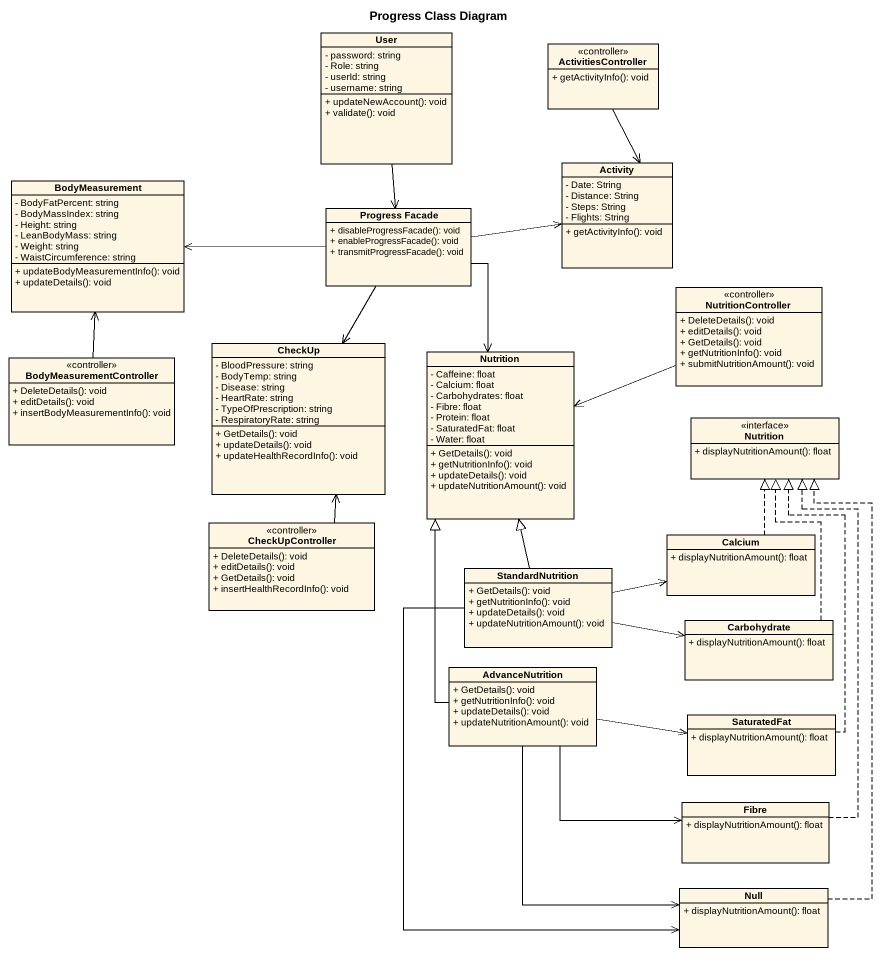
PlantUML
@startuml
title Progress Class Diagram
hide circle
hide empty members
skinparam classAttributeIconSize 0
class User {
  - password: string
  - Role: string
  - userId: string
  - username: string
  + updateNewAccount(): void
  + validate(): void
}
class ActivitiesController <<controller>> {
  + getActivityInfo(): void
}
class BodyMeasurement {
  - BodyFatPercent: string
  - BodyMassIndex: string
  - Height: string
  - LeanBodyMass: string
  - Weight: string
  - WaistCircumference: string
  + updateBodyMeasurementInfo(): void
  + updateDetails(): void
}
class Activity {
  - Date: String
  - Distance: String
  - Steps: String
  - Flights: String
  + getActivityInfo(): void
}
class "Progress Facade" as Progress_Facade {
  + disableProgressFacade(): void
  + enableProgressFacade(): void
  + transmitProgressFacade(): void
}
class NutritionController <<controller>> {
  + DeleteDetails(): void
  + editDetails(): void
  + GetDetails(): void
  + getNutritionInfo(): void
  + submitNutritionAmount(): void
}
class BodyMeasurementController <<controller>> {
  + DeleteDetails(): void
  + editDetails(): void
  + insertBodyMeasurementInfo(): void
}
class CheckUp {
  - BloodPressure: string
  - BodyTemp: string
  - Disease: string
  - HeartRate: string
  - TypeOfPrescription: string
  - RespiratoryRate: string
  + GetDetails(): void
  + updateDetails(): void
  + updateHealthRecordInfo(): void
}
class Nutrition {
  - Caffeine: float
  - Calcium: float
  - Carbohydrates: float
  - Fibre: float
  - Protein: float
  - SaturatedFat: float
  - Water: float
  + GetDetails(): void
  + getNutritionInfo(): void
  + updateDetails(): void
  + updateNutritionAmount(): void
}
class "Nutrition" as Nutrition_2 <<interface>> {
  + displayNutritionAmount(): float
}
class CheckUpController <<controller>> {
  + DeleteDetails(): void
  + editDetails(): void
  + GetDetails(): void
  + insertHealthRecordInfo(): void
}
class StandardNutrition {
  + GetDetails(): void
  + getNutritionInfo(): void
  + updateDetails(): void
  + updateNutritionAmount(): void
}
class Calcium {
  + displayNutritionAmount(): float
}
class Carbohydrate {
  + displayNutritionAmount(): float
}
class AdvanceNutrition {
  + GetDetails(): void
  + getNutritionInfo(): void
  + updateDetails(): void
  + updateNutritionAmount(): void
}
class SaturatedFat {
  + displayNutritionAmount(): float
}
class Fibre {
  + displayNutritionAmount(): float
}
class Null {
  + displayNutritionAmount(): float
}
User --> Progress_Facade
ActivitiesController --> Activity
Progress_Facade -left-> BodyMeasurement
Progress_Facade -right-> Activity
Progress_Facade --> CheckUp
Progress_Facade --> Nutrition
NutritionController -left-> Nutrition
BodyMeasurementController -up-> BodyMeasurement
CheckUpController -up-> CheckUp
StandardNutrition -up-|> Nutrition
StandardNutrition -right-> Calcium
StandardNutrition -right-> Carbohydrate
StandardNutrition --> Null
Calcium .up.|> Nutrition_2
Carbohydrate .up.|> Nutrition_2
AdvanceNutrition -up-|> Nutrition
AdvanceNutrition -right-> SaturatedFat
AdvanceNutrition -right-> Fibre
AdvanceNutrition --> Null
SaturatedFat .up.|> Nutrition_2
Fibre .up.|> Nutrition_2
Null .up.|> Nutrition_2
@enduml
